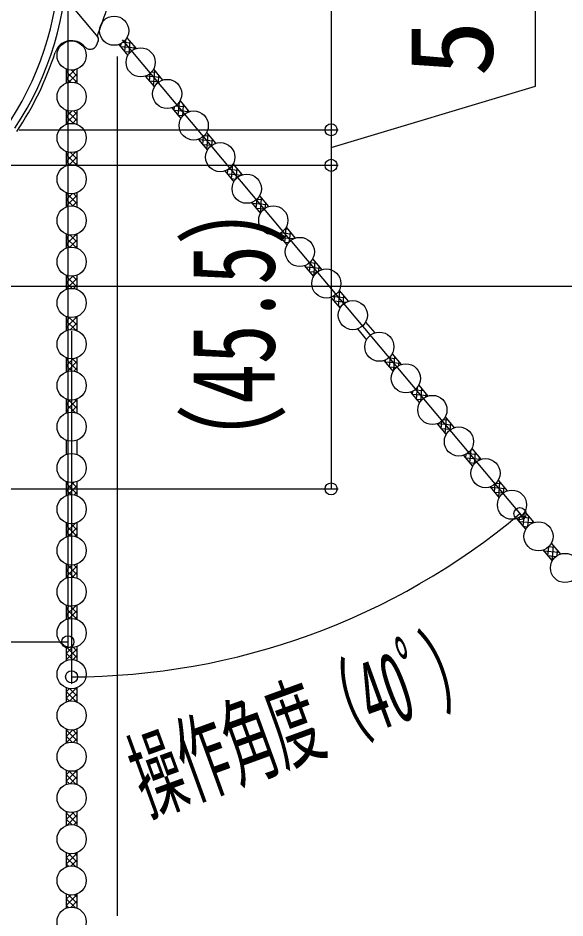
# Model space of a CAD drawing. Units: millimetres, scale not verified. Extents: x -700 to 700, y -1043 to 1035.
# Drawn here: x -314 to -237.1, y 468.6 to 595.1 of the extents above; entities that cross this region are included whole.
import ezdxf
from ezdxf.enums import TextEntityAlignment as Align

# ---------------------------------------------------------------- set-up
doc = ezdxf.new("R2010")
doc.units = ezdxf.units.MM
doc.header["$LTSCALE"] = 6
for name, color, linetype in [('0-2_YKK_11', 7, 'Continuous'), ('0-5_YKK_13', 4, 'Continuous'), ('0-7_YKK_D', 6, 'Continuous'), ('0-9_YSS_K', 3, 'Continuous')]:
    doc.layers.add(name, color=color, linetype=linetype)
doc.styles.add('ＭＳ ゴシック', font='')
doc.styles.get('ＭＳ ゴシック').set_extended_font_data('MS Gothic')

msp = doc.modelspace()

# ---------------------------------------------------------------- linework, layer by layer
at = {"layer": '0-2_YKK_11'}
for radius, start, end in [(43.9, 327.37281, 0), (45, 326.59444, 360)]:
    msp.add_arc((-352, 604.396), radius, start, end, dxfattribs=at)
at = {"layer": '0-5_YKK_13'}
for p, q in [((-307.654, 598.212), (-302.784, 592.408)), ((-302.887, 592.531), (-302.855, 592.616)), ((-298.719, 592.292), (-298.646, 592.285)), ((-298.692, 592.34), (-297.416, 590.82)), ((-299.841, 591.376), (-298.565, 589.856)), ((-299.605, 591.094), (-297.492, 590.91)), ((-299.569, 591.052), (-299.529, 591.51)), ((-299.236, 591.7), (-298.069, 591.597)), ((-298.992, 590.364), (-298.839, 592.107)), ((-298.373, 590.146), (-298.23, 591.789)), ((-297.687, 590.707), (-297.652, 591.101)), ((-299.028, 590.407), (-298.205, 590.335)), ((-307.226, 587.938), (-307.226, 585.954)), ((-307.226, 586.617), (-305.989, 587.855)), ((-307.226, 587.515), (-306.901, 587.841)), ((-307.226, 587.571), (-305.726, 586.071)), ((-306.892, 586.053), (-305.726, 587.219)), ((-306.555, 587.798), (-305.726, 586.969)), ((-305.778, 587.919), (-305.726, 587.867)), ((-305.726, 587.938), (-305.726, 585.954)), ((-295.528, 586.236), (-295.434, 587.317)), ((-295.224, 587.524), (-294.605, 587.47)), ((-294.964, 587.897), (-293.688, 586.377)), ((-294.951, 585.548), (-294.766, 587.662)), ((-307.226, 586.673), (-306.643, 586.089)), ((-306.006, 586.041), (-305.726, 586.321)), ((-296.113, 586.932), (-294.837, 585.412)), ((-296.106, 586.924), (-296.105, 586.935)), ((-296.041, 586.958), (-294.028, 586.782)), ((-295.564, 586.279), (-294.148, 586.155)), ((-294.268, 586.072), (-294.189, 586.974)), ((-294.987, 585.591), (-294.742, 585.57)), ((-291.292, 583.355), (-291.142, 583.342)), ((-291.235, 583.454), (-289.96, 581.934)), ((-307.226, 582.138), (-307.226, 580.154)), ((-307.226, 582.127), (-307.219, 582.135)), ((-307.155, 582.112), (-305.726, 580.683)), ((-305.726, 582.138), (-305.726, 580.154)), ((-292.384, 582.489), (-291.109, 580.969)), ((-292.101, 582.151), (-289.988, 581.966)), ((-292.065, 582.109), (-292.017, 582.654)), ((-291.843, 582.766), (-290.565, 582.654)), ((-291.488, 581.421), (-291.323, 583.308)), ((-290.858, 581.332), (-290.726, 582.846)), ((-290.175, 581.847), (-290.148, 582.158)), ((-307.226, 581.229), (-306.46, 581.996)), ((-307.226, 580.331), (-305.726, 581.831)), ((-307.226, 581.285), (-306.222, 580.28)), ((-306.367, 580.293), (-305.726, 580.933)), ((-306.165, 582.02), (-305.726, 581.581)), ((-291.524, 581.463), (-290.796, 581.4)), ((-307.226, 580.387), (-307.053, 580.213)), ((-288.024, 577.293), (-287.92, 578.481)), ((-287.812, 578.589), (-287.101, 578.527)), ((-287.507, 579.011), (-286.232, 577.491)), ((-287.447, 576.605), (-287.262, 578.718)), ((-288.656, 578.046), (-287.381, 576.526)), ((-288.637, 578.024), (-286.524, 577.839)), ((-288.601, 577.981), (-288.594, 578.068)), ((-288.06, 577.336), (-286.761, 577.222)), ((-286.755, 577.227), (-286.685, 578.031)), ((-307.226, 576.338), (-307.226, 574.354)), ((-307.226, 574.943), (-305.887, 576.283)), ((-307.226, 575.841), (-306.839, 576.228)), ((-307.226, 575.897), (-305.726, 574.397)), ((-306.634, 576.202), (-305.726, 575.295)), ((-305.833, 576.3), (-305.726, 576.193)), ((-305.726, 576.338), (-305.726, 574.354)), ((-287.483, 576.648), (-287.318, 576.634)), ((-307.226, 574.999), (-306.71, 574.483)), ((-306.801, 574.47), (-305.726, 575.545)), ((-305.947, 574.426), (-305.726, 574.647)), ((-283.984, 572.478), (-283.805, 574.522)), ((-283.779, 574.567), (-282.504, 573.047)), ((-284.928, 573.603), (-283.653, 572.083)), ((-284.561, 573.166), (-284.505, 573.801)), ((-284.455, 573.833), (-283.061, 573.711)), ((-283.868, 574.419), (-283.638, 574.399)), ((-283.343, 572.51), (-283.221, 573.903)), ((-284.597, 573.208), (-282.554, 573.03)), ((-284.019, 572.52), (-283.385, 572.465)), ((-282.664, 572.986), (-282.644, 573.215)), ((-307.226, 570.538), (-307.226, 568.554)), ((-307.226, 570.453), (-307.164, 570.515)), ((-307.226, 570.509), (-305.726, 569.009)), ((-307.226, 569.555), (-306.383, 570.398)), ((-307.226, 568.657), (-305.726, 570.157)), ((-307.226, 569.611), (-306.305, 568.689)), ((-306.231, 570.411), (-305.726, 569.907)), ((-305.726, 570.538), (-305.726, 568.554)), ((-280.52, 568.35), (-280.406, 569.65)), ((-280.402, 569.654), (-279.597, 569.584)), ((-280.051, 570.124), (-278.775, 568.604)), ((-279.943, 567.662), (-279.758, 569.775)), ((-307.226, 568.713), (-307.11, 568.596)), ((-306.297, 568.688), (-305.726, 569.259)), ((-281.2, 569.16), (-279.924, 567.64)), ((-281.133, 569.081), (-279.02, 568.896)), ((-281.097, 569.038), (-281.083, 569.204)), ((-280.556, 568.393), (-279.369, 568.289)), ((-279.243, 568.378), (-279.181, 569.087)), ((-279.979, 567.705), (-279.892, 567.697)), ((-276.479, 563.535), (-276.295, 565.648)), ((-276.323, 565.681), (-275.047, 564.161)), ((-307.226, 564.738), (-307.226, 562.754)), ((-307.226, 563.269), (-305.776, 564.72)), ((-307.226, 564.167), (-306.775, 564.618)), ((-306.716, 564.61), (-305.726, 563.621)), ((-305.89, 564.682), (-305.726, 564.519)), ((-305.726, 564.738), (-305.726, 562.754)), ((-277.472, 564.717), (-276.196, 563.197)), ((-277.072, 564.901), (-275.557, 564.768)), ((-277.057, 564.223), (-276.993, 564.951)), ((-276.445, 565.483), (-276.134, 565.456)), ((-275.829, 563.683), (-275.717, 564.96)), ((-307.226, 564.223), (-305.777, 562.773)), ((-307.226, 563.324), (-306.776, 562.874)), ((-306.715, 562.882), (-305.726, 563.871)), ((-277.093, 564.265), (-275.207, 564.1)), ((-276.515, 563.577), (-275.971, 563.53)), ((-275.153, 564.123), (-275.14, 564.272)), ((-305.889, 562.81), (-305.726, 562.973)), ((-273.016, 559.407), (-272.892, 560.824)), ((-272.996, 560.72), (-272.093, 560.641)), ((-272.595, 561.238), (-271.319, 559.718)), ((-272.43, 558.822), (-272.254, 560.832)), ((-273.744, 560.274), (-272.468, 558.754)), ((-273.629, 560.138), (-271.516, 559.953)), ((-273.593, 560.095), (-273.572, 560.341)), ((-273.052, 559.45), (-271.973, 559.355)), ((-271.731, 559.527), (-271.677, 560.144)), ((-307.226, 558.938), (-307.226, 556.954)), ((-307.226, 558.779), (-307.109, 558.896)), ((-307.226, 558.834), (-305.726, 557.334)), ((-307.226, 557.881), (-306.304, 558.803)), ((-307.226, 556.983), (-305.726, 558.483)), ((-306.298, 558.804), (-305.726, 558.232)), ((-305.726, 558.938), (-305.726, 556.954)), ((-272.475, 558.762), (-272.464, 558.761)), ((-307.226, 557.936), (-306.384, 557.094)), ((-307.226, 557.038), (-307.165, 556.977)), ((-306.23, 557.081), (-305.726, 557.584)), ((-268.866, 556.795), (-267.591, 555.275)), ((-270.015, 555.831), (-268.74, 554.311)), ((-269.697, 555.969), (-268.052, 555.825)), ((-269.553, 555.279), (-269.48, 556.103)), ((-269.025, 556.548), (-268.63, 556.513)), ((-268.975, 554.592), (-268.79, 556.705)), ((-268.315, 554.851), (-268.213, 556.017)), ((-269.588, 555.322), (-267.847, 555.17)), ((-269.011, 554.634), (-268.554, 554.594)), ((-267.642, 555.257), (-267.636, 555.329)), ((-307.226, 553.138), (-307.226, 551.154)), ((-307.226, 551.594), (-305.726, 553.094)), ((-307.226, 552.492), (-306.71, 553.009)), ((-306.802, 553.022), (-305.726, 551.946)), ((-305.948, 553.065), (-305.726, 552.844)), ((-305.726, 553.138), (-305.726, 551.154)), ((-307.226, 552.548), (-305.888, 551.21)), ((-306.633, 551.29), (-305.726, 552.196)), ((-265.138, 552.352), (-263.863, 550.832)), ((-307.226, 551.65), (-306.84, 551.264)), ((-305.832, 551.192), (-305.726, 551.298)), ((-266.287, 551.388), (-265.012, 549.868)), ((-307.226, 547.338), (-307.226, 545.354)), ((-307.226, 547.104), (-307.052, 547.279)), ((-307.226, 546.206), (-306.221, 547.212)), ((-307.226, 547.16), (-305.726, 545.66)), ((-307.154, 545.381), (-305.726, 546.808)), ((-306.367, 547.199), (-305.726, 546.558)), ((-305.726, 547.338), (-305.726, 545.354)), ((-262.559, 546.945), (-261.284, 545.425)), ((-262.397, 546.752), (-260.284, 546.567)), ((-262.361, 546.709), (-262.332, 547.036)), ((-261.865, 547.342), (-260.861, 547.255)), ((-261.784, 546.021), (-261.649, 547.561)), ((-261.41, 547.909), (-260.135, 546.389)), ((-261.184, 545.589), (-261.022, 547.446)), ((-260.49, 546.231), (-260.444, 546.758)), ((-307.226, 546.262), (-306.46, 545.496)), ((-306.164, 545.472), (-305.726, 545.91)), ((-261.82, 546.064), (-260.844, 545.978)), ((-307.226, 545.364), (-307.219, 545.357)), ((-257.982, 541.49), (-257.829, 543.234)), ((-257.709, 543.418), (-257.636, 543.412)), ((-257.682, 543.466), (-256.406, 541.946)), ((-257.364, 541.273), (-257.22, 542.915)), ((-258.831, 542.502), (-257.555, 540.982)), ((-258.595, 542.221), (-256.482, 542.036)), ((-258.559, 542.178), (-258.519, 542.636)), ((-258.226, 542.826), (-257.059, 542.724)), ((-256.677, 541.833), (-256.643, 542.228)), ((-307.226, 541.538), (-307.226, 539.554)), ((-307.226, 539.92), (-305.726, 541.42)), ((-307.226, 540.818), (-306.642, 541.403)), ((-307.226, 540.874), (-305.99, 539.637)), ((-306.893, 541.439), (-305.726, 540.272)), ((-306.554, 539.695), (-305.726, 540.522)), ((-306.007, 541.45), (-305.726, 541.17)), ((-305.726, 541.538), (-305.726, 539.554)), ((-258.018, 541.533), (-257.195, 541.461)), ((-307.226, 539.976), (-306.902, 539.651)), ((-305.777, 539.573), (-305.726, 539.624)), ((-255.103, 538.059), (-253.827, 536.539)), ((-255.096, 538.05), (-255.095, 538.062)), ((-255.031, 538.084), (-253.018, 537.908)), ((-254.518, 537.363), (-254.424, 538.443)), ((-254.214, 538.65), (-253.596, 538.596)), ((-253.954, 539.023), (-252.678, 537.503)), ((-253.941, 536.675), (-253.756, 538.788)), ((-253.258, 537.198), (-253.179, 538.1)), ((-254.554, 537.405), (-253.139, 537.281)), ((-253.977, 536.717), (-253.732, 536.696)), ((-307.226, 535.738), (-307.226, 533.754)), ((-305.726, 535.738), (-305.726, 533.754)), ((-250.478, 532.547), (-250.313, 534.434)), ((-250.282, 534.482), (-250.132, 534.469)), ((-250.225, 534.58), (-248.95, 533.06)), ((-251.375, 533.616), (-250.099, 532.096)), ((-251.091, 533.278), (-248.978, 533.093)), ((-251.055, 533.235), (-251.007, 533.781)), ((-250.833, 533.893), (-249.555, 533.781)), ((-249.848, 532.458), (-249.716, 533.972)), ((-249.166, 532.974), (-249.138, 533.284)), ((-250.514, 532.59), (-249.786, 532.526)), ((-307.226, 529.938), (-307.226, 527.954)), ((-307.226, 529.63), (-306.994, 529.862)), ((-307.226, 528.732), (-306.133, 529.825)), ((-307.226, 529.686), (-305.726, 528.186)), ((-307.045, 528.016), (-305.726, 529.334)), ((-306.439, 529.796), (-305.726, 529.084)), ((-305.726, 529.938), (-305.726, 527.954)), ((-247.646, 529.173), (-246.371, 527.653)), ((-247.627, 529.15), (-245.514, 528.965)), ((-247.592, 529.107), (-247.584, 529.195)), ((-247.014, 528.42), (-246.91, 529.608)), ((-246.802, 529.715), (-246.091, 529.653)), ((-246.497, 530.137), (-245.222, 528.617)), ((-246.437, 527.732), (-246.252, 529.845)), ((-245.745, 528.353), (-245.675, 529.157)), ((-307.226, 528.788), (-306.534, 528.095)), ((-306.101, 528.061), (-305.726, 528.436)), ((-247.05, 528.462), (-245.751, 528.349)), ((-246.473, 527.774), (-246.308, 527.76)), ((-242.974, 523.604), (-242.795, 525.648)), ((-242.858, 525.546), (-242.628, 525.526)), ((-242.769, 525.694), (-241.494, 524.174)), ((-307.226, 524.138), (-307.226, 522.154)), ((-307.226, 522.817), (-305.989, 524.055)), ((-307.226, 523.715), (-306.901, 524.041)), ((-306.555, 523.998), (-305.726, 523.169)), ((-305.778, 524.119), (-305.726, 524.067)), ((-305.726, 524.138), (-305.726, 522.154)), ((-243.918, 524.73), (-242.643, 523.21)), ((-243.587, 524.335), (-241.545, 524.156)), ((-243.551, 524.292), (-243.495, 524.928)), ((-243.445, 524.96), (-242.051, 524.838)), ((-242.333, 523.637), (-242.212, 525.029)), ((-241.654, 524.112), (-241.634, 524.341)), ((-307.226, 523.771), (-305.726, 522.271)), ((-307.226, 522.873), (-306.643, 522.289)), ((-306.892, 522.253), (-305.726, 523.419)), ((-243.01, 523.647), (-242.375, 523.591)), ((-306.006, 522.241), (-305.726, 522.521)), ((-240.19, 520.287), (-238.915, 518.767)), ((-240.123, 520.207), (-238.01, 520.022)), ((-240.087, 520.164), (-240.073, 520.33)), ((-239.51, 519.476), (-239.397, 520.776)), ((-239.392, 520.781), (-238.587, 520.71)), ((-239.041, 521.251), (-237.766, 519.731)), ((-238.933, 518.789), (-238.748, 520.902)), ((-238.233, 519.505), (-238.171, 520.214)), ((-239.546, 519.519), (-238.359, 519.415)), ((-238.969, 518.831), (-238.882, 518.824)), ((-307.226, 518.338), (-307.226, 516.354)), ((-307.226, 518.327), (-307.219, 518.335)), ((-307.226, 517.429), (-306.46, 518.196)), ((-307.226, 516.531), (-305.726, 518.031)), ((-307.155, 518.312), (-305.726, 516.883)), ((-306.165, 518.22), (-305.726, 517.781)), ((-305.726, 518.338), (-305.726, 516.354)), ((-307.226, 517.485), (-306.222, 516.48)), ((-307.226, 516.587), (-307.053, 516.413)), ((-306.367, 516.493), (-305.726, 517.133)), ((-307.226, 512.538), (-307.226, 510.554)), ((-307.226, 511.143), (-305.887, 512.483)), ((-305.833, 512.5), (-305.726, 512.393)), ((-305.726, 512.538), (-305.726, 510.554)), ((-307.226, 512.041), (-306.839, 512.428)), ((-307.226, 512.097), (-305.726, 510.597)), ((-306.801, 510.67), (-305.726, 511.745)), ((-306.634, 512.402), (-305.726, 511.495)), ((-307.226, 511.199), (-306.71, 510.683)), ((-305.947, 510.626), (-305.726, 510.847)), ((-307.226, 506.738), (-307.226, 504.754)), ((-307.226, 506.653), (-307.164, 506.715)), ((-307.226, 506.709), (-305.726, 505.209)), ((-307.226, 505.755), (-306.383, 506.598)), ((-307.226, 504.857), (-305.726, 506.357)), ((-306.231, 506.611), (-305.726, 506.107)), ((-305.726, 506.738), (-305.726, 504.754)), ((-307.226, 505.811), (-306.305, 504.889)), ((-307.226, 504.913), (-307.11, 504.796)), ((-306.297, 504.888), (-305.726, 505.459)), ((-307.226, 500.938), (-307.226, 498.954)), ((-307.226, 499.469), (-305.776, 500.92)), ((-307.226, 500.367), (-306.775, 500.818)), ((-307.226, 500.423), (-305.777, 498.973)), ((-306.716, 500.81), (-305.726, 499.821)), ((-306.715, 499.082), (-305.726, 500.071)), ((-305.89, 500.882), (-305.726, 500.719)), ((-305.726, 500.938), (-305.726, 498.954)), ((-307.226, 499.524), (-306.776, 499.074)), ((-305.889, 499.01), (-305.726, 499.173)), ((-307.226, 495.138), (-307.226, 493.154)), ((-307.226, 494.979), (-307.109, 495.096)), ((-307.226, 495.034), (-305.726, 493.534)), ((-307.226, 494.081), (-306.304, 495.003)), ((-306.298, 495.004), (-305.726, 494.432)), ((-305.726, 495.138), (-305.726, 493.154)), ((-307.226, 493.183), (-305.726, 494.683)), ((-307.226, 494.136), (-306.384, 493.294)), ((-306.23, 493.281), (-305.726, 493.784)), ((-307.226, 493.238), (-307.165, 493.177)), ((-307.226, 489.338), (-307.226, 487.354)), ((-307.226, 487.794), (-305.726, 489.294)), ((-307.226, 488.692), (-306.71, 489.209)), ((-307.226, 488.748), (-305.888, 487.41)), ((-306.802, 489.222), (-305.726, 488.146)), ((-305.948, 489.265), (-305.726, 489.044)), ((-305.726, 489.338), (-305.726, 487.354)), ((-307.226, 487.85), (-306.84, 487.464)), ((-306.633, 487.49), (-305.726, 488.396)), ((-305.832, 487.392), (-305.726, 487.498)), ((-307.226, 483.538), (-307.226, 481.554)), ((-307.226, 483.304), (-307.052, 483.479)), ((-307.226, 482.406), (-306.221, 483.412)), ((-306.367, 483.399), (-305.726, 482.758)), ((-305.726, 483.538), (-305.726, 481.554)), ((-307.226, 483.36), (-305.726, 481.86)), ((-307.226, 482.462), (-306.46, 481.696)), ((-307.154, 481.581), (-305.726, 483.008)), ((-307.226, 481.564), (-307.219, 481.557)), ((-306.164, 481.672), (-305.726, 482.11)), ((-307.226, 477.738), (-307.226, 475.754)), ((-307.226, 476.12), (-305.726, 477.62)), ((-307.226, 477.018), (-306.642, 477.603)), ((-307.226, 477.074), (-305.99, 475.837)), ((-306.893, 477.639), (-305.726, 476.472)), ((-306.007, 477.65), (-305.726, 477.37)), ((-305.726, 477.738), (-305.726, 475.754)), ((-307.226, 476.176), (-306.902, 475.851)), ((-306.554, 475.895), (-305.726, 476.722)), ((-305.777, 475.773), (-305.726, 475.824)), ((-307.226, 471.938), (-307.226, 469.954)), ((-307.226, 470.32), (-305.726, 471.82)), ((-307.226, 471.218), (-306.642, 471.803)), ((-307.226, 471.274), (-305.99, 470.037)), ((-306.893, 471.839), (-305.726, 470.672)), ((-306.554, 470.095), (-305.726, 470.922)), ((-306.007, 471.85), (-305.726, 471.57)), ((-305.726, 471.938), (-305.726, 469.954)), ((-307.226, 470.376), (-306.902, 470.051)), ((-305.777, 469.973), (-305.726, 470.024))]:
    msp.add_line(p, q, dxfattribs=at)
msp.add_lwpolyline([(-304.626, 591.066), (-304.538, 590.975), (-304.439, 590.895), (-304.331, 590.829), (-304.215, 590.777), (-304.093, 590.74), (-303.967, 590.718), (-303.84, 590.713), (-303.713, 590.724), (-303.589, 590.752), (-303.469, 590.795), (-303.355, 590.852), (-303.25, 590.924), (-303.155, 591.009), (-303.071, 591.104), (-303.001, 591.21), (-302.944, 591.323)], dxfattribs=at)
for centre in [(-300.493, 593.319), (-306.476, 589.846), (-296.764, 588.876), (-306.476, 584.046), (-293.036, 584.433), (-289.308, 579.99), (-306.476, 578.246), (-285.58, 575.547), (-306.476, 572.446), (-281.852, 571.104), (-306.476, 566.646), (-278.124, 566.661), (-274.395, 562.218), (-306.476, 560.846), (-270.667, 557.775), (-306.476, 555.046), (-266.939, 553.332), (-306.476, 549.246), (-263.211, 548.889), (-306.476, 543.446), (-259.483, 544.446), (-255.755, 540.002), (-306.476, 537.646), (-252.026, 535.559), (-306.476, 531.846), (-248.298, 531.116), (-306.476, 526.046), (-244.57, 526.673), (-240.842, 522.23), (-306.476, 520.246), (-237.114, 517.787), (-306.476, 514.446), (-306.476, 508.646), (-306.476, 502.846), (-306.476, 497.046), (-306.476, 491.246), (-306.476, 485.446), (-306.476, 479.646), (-306.476, 473.846), (-306.476, 468.046)]:
    msp.add_circle(centre, 2.05, dxfattribs=at)
for centre, radius, start, end in [((-352, 612.096), 52.865, 338.37758, 346.61931), ((-303.167, 592.087), 0.5, 337.71834, 40), ((-306.476, 589.496), 2.427, 40.31723, 161.87659), ((-352, 612.096), 53.273, 337.04979, 337.71834), ((-352, 604.396), 45.473, 326.26932, 341.87659)]:
    msp.add_arc(centre, radius, start, end, dxfattribs=at)
at = {"layer": '0-7_YKK_D'}
for p, q in [((-270, 651.396), (-270, 579.396)), ((-307, 603.396), (-307, 506.395)), ((-275.539, 563.672), (-299.322, 592.016)), ((-313.852, 579.396), (-269, 579.396)), ((-313.852, 579.396), (-269, 579.396)), ((-270, 579.396), (-270, 574.396)), ((-353.3, 574.396), (-269, 574.396)), ((-353.3, 574.395), (-269, 574.395)), ((-270, 574.395), (-270, 528.896)), ((-275.539, 563.672), (-242.799, 524.654)), ((-394, 557.395), (-188, 557.395)), ((-306.476, 551.096), (-306.476, 501.477)), ((-362.531, 528.896), (-269, 528.896)), ((-380, 507.395), (-307, 507.395))]:
    msp.add_line(p, q, dxfattribs=at)
msp.add_lwpolyline([(-270, 576.896), (-241.25, 585.521), (-241.25, 599.794)], dxfattribs=at)
for centre in [(-270, 579.396), (-270, 579.396), (-270, 574.396), (-270, 574.395), (-270, 528.896), (-243.442, 525.42), (-307, 507.395), (-306.476, 502.477)]:
    msp.add_circle(centre, 0.85, dxfattribs=at)
msp.add_arc((-306.476, 600.542), 98.065, 270, 310, dxfattribs=at)
at = {"layer": '0-9_YSS_K'}
msp.add_line((-300, 468.896), (-300, 589.713), dxfattribs=at)

# ---------------------------------------------------------------- texts
at = {"layer": '0-7_YKK_D', "style": 'ＭＳ ゴシック'}
msp.add_text('5', height=11.73, rotation=90, dxfattribs=at).set_placement((-243.75, 586.839), align=Align.BOTTOM_LEFT)
for s, height, rotation, width, p in [('（45.5）', 11.73, 90, 0.7, (-274.409, 529.659)), ('操作角度（40ﾟ）', 9.971, 19.98, 0.5, (-294.858, 480.22))]:
    msp.add_text(s, height=height, rotation=rotation, dxfattribs=dict(at, width=width)).set_placement(p, align=Align.BOTTOM_LEFT)

doc.saveas('drawing.dxf')
